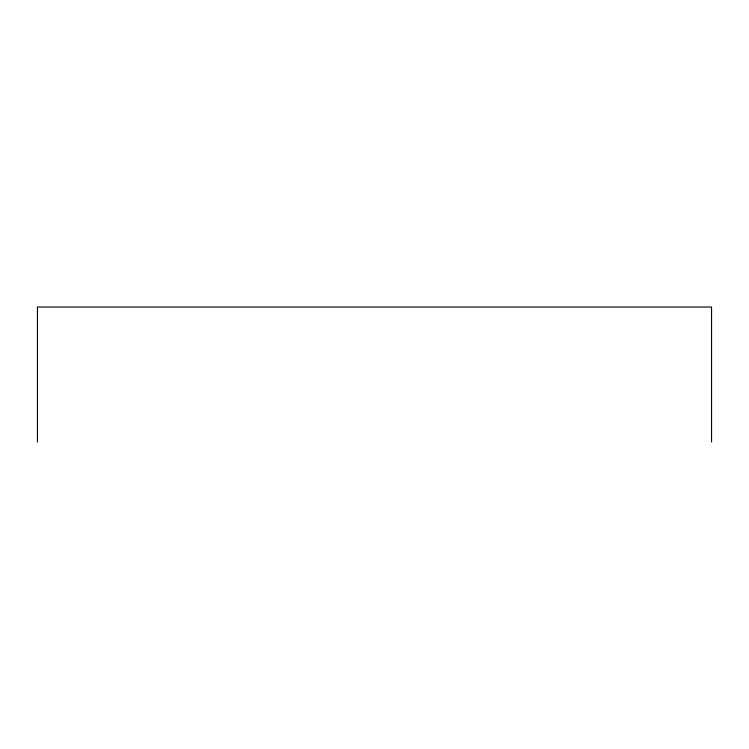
<?xml version="1.0" encoding="UTF-8"?>
<svg xmlns="http://www.w3.org/2000/svg" width="749" height="749" viewBox="0 0 749 749"><rect width="100%" height="100%" fill="white"/><g stroke="black" fill="none" stroke-linecap="round" stroke-linejoin="round"><path stroke-width="1.12" d="M711.55 441.976L711.55 307.024L37.45 307.024L37.45 441.976"/></g></svg>
